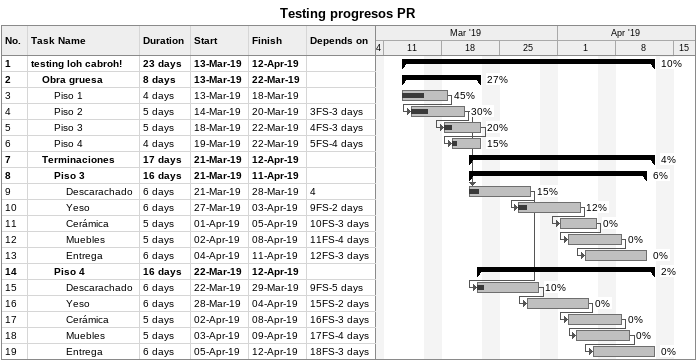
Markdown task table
Testing progresos PR

| ID | Level | Task | Duration | Start | Finish | Predecessors | % complete |
|---|---|---|---|---|---|---|---|
| 1 | 1 | **testing loh cabroh!** | 23d | 2019-03-13 | 2019-04-12 |  | 10 |
| 2 | 2 | **Obra gruesa** | 8d | 2019-03-13 | 2019-03-22 |  | 27 |
| 3 | 3 | Piso 1 | 4d | 2019-03-13 | 2019-03-18 |  | 45 |
| 4 | 3 | Piso 2 | 5d | 2019-03-14 | 2019-03-20 | 3FS-3d | 30 |
| 5 | 3 | Piso 3 | 5d | 2019-03-18 | 2019-03-22 | 4FS-3d | 20 |
| 6 | 3 | Piso 4 | 4d | 2019-03-19 | 2019-03-22 | 5FS-4d | 15 |
| 7 | 2 | **Terminaciones** | 17d | 2019-03-21 | 2019-04-12 |  | 4 |
| 8 | 3 | **Piso 3** | 16d | 2019-03-21 | 2019-04-11 |  | 6 |
| 9 | 4 | Descarachado | 6d | 2019-03-21 | 2019-03-28 | 4 | 15 |
| 10 | 4 | Yeso | 6d | 2019-03-27 | 2019-04-03 | 9FS-2d | 12 |
| 11 | 4 | Cerámica | 5d | 2019-04-01 | 2019-04-05 | 10FS-3d | 0 |
| 12 | 4 | Muebles | 5d | 2019-04-02 | 2019-04-08 | 11FS-4d | 0 |
| 13 | 4 | Entrega | 6d | 2019-04-04 | 2019-04-11 | 12FS-3d | 0 |
| 14 | 3 | **Piso 4** | 16d | 2019-03-22 | 2019-04-12 |  | 2 |
| 15 | 4 | Descarachado | 6d | 2019-03-22 | 2019-03-29 | 9FS-5d | 10 |
| 16 | 4 | Yeso | 6d | 2019-03-28 | 2019-04-04 | 15FS-2d | 0 |
| 17 | 4 | Cerámica | 5d | 2019-04-02 | 2019-04-08 | 16FS-3d | 0 |
| 18 | 4 | Muebles | 5d | 2019-04-03 | 2019-04-09 | 17FS-4d | 0 |
| 19 | 4 | Entrega | 6d | 2019-04-05 | 2019-04-12 | 18FS-3d | 0 |
